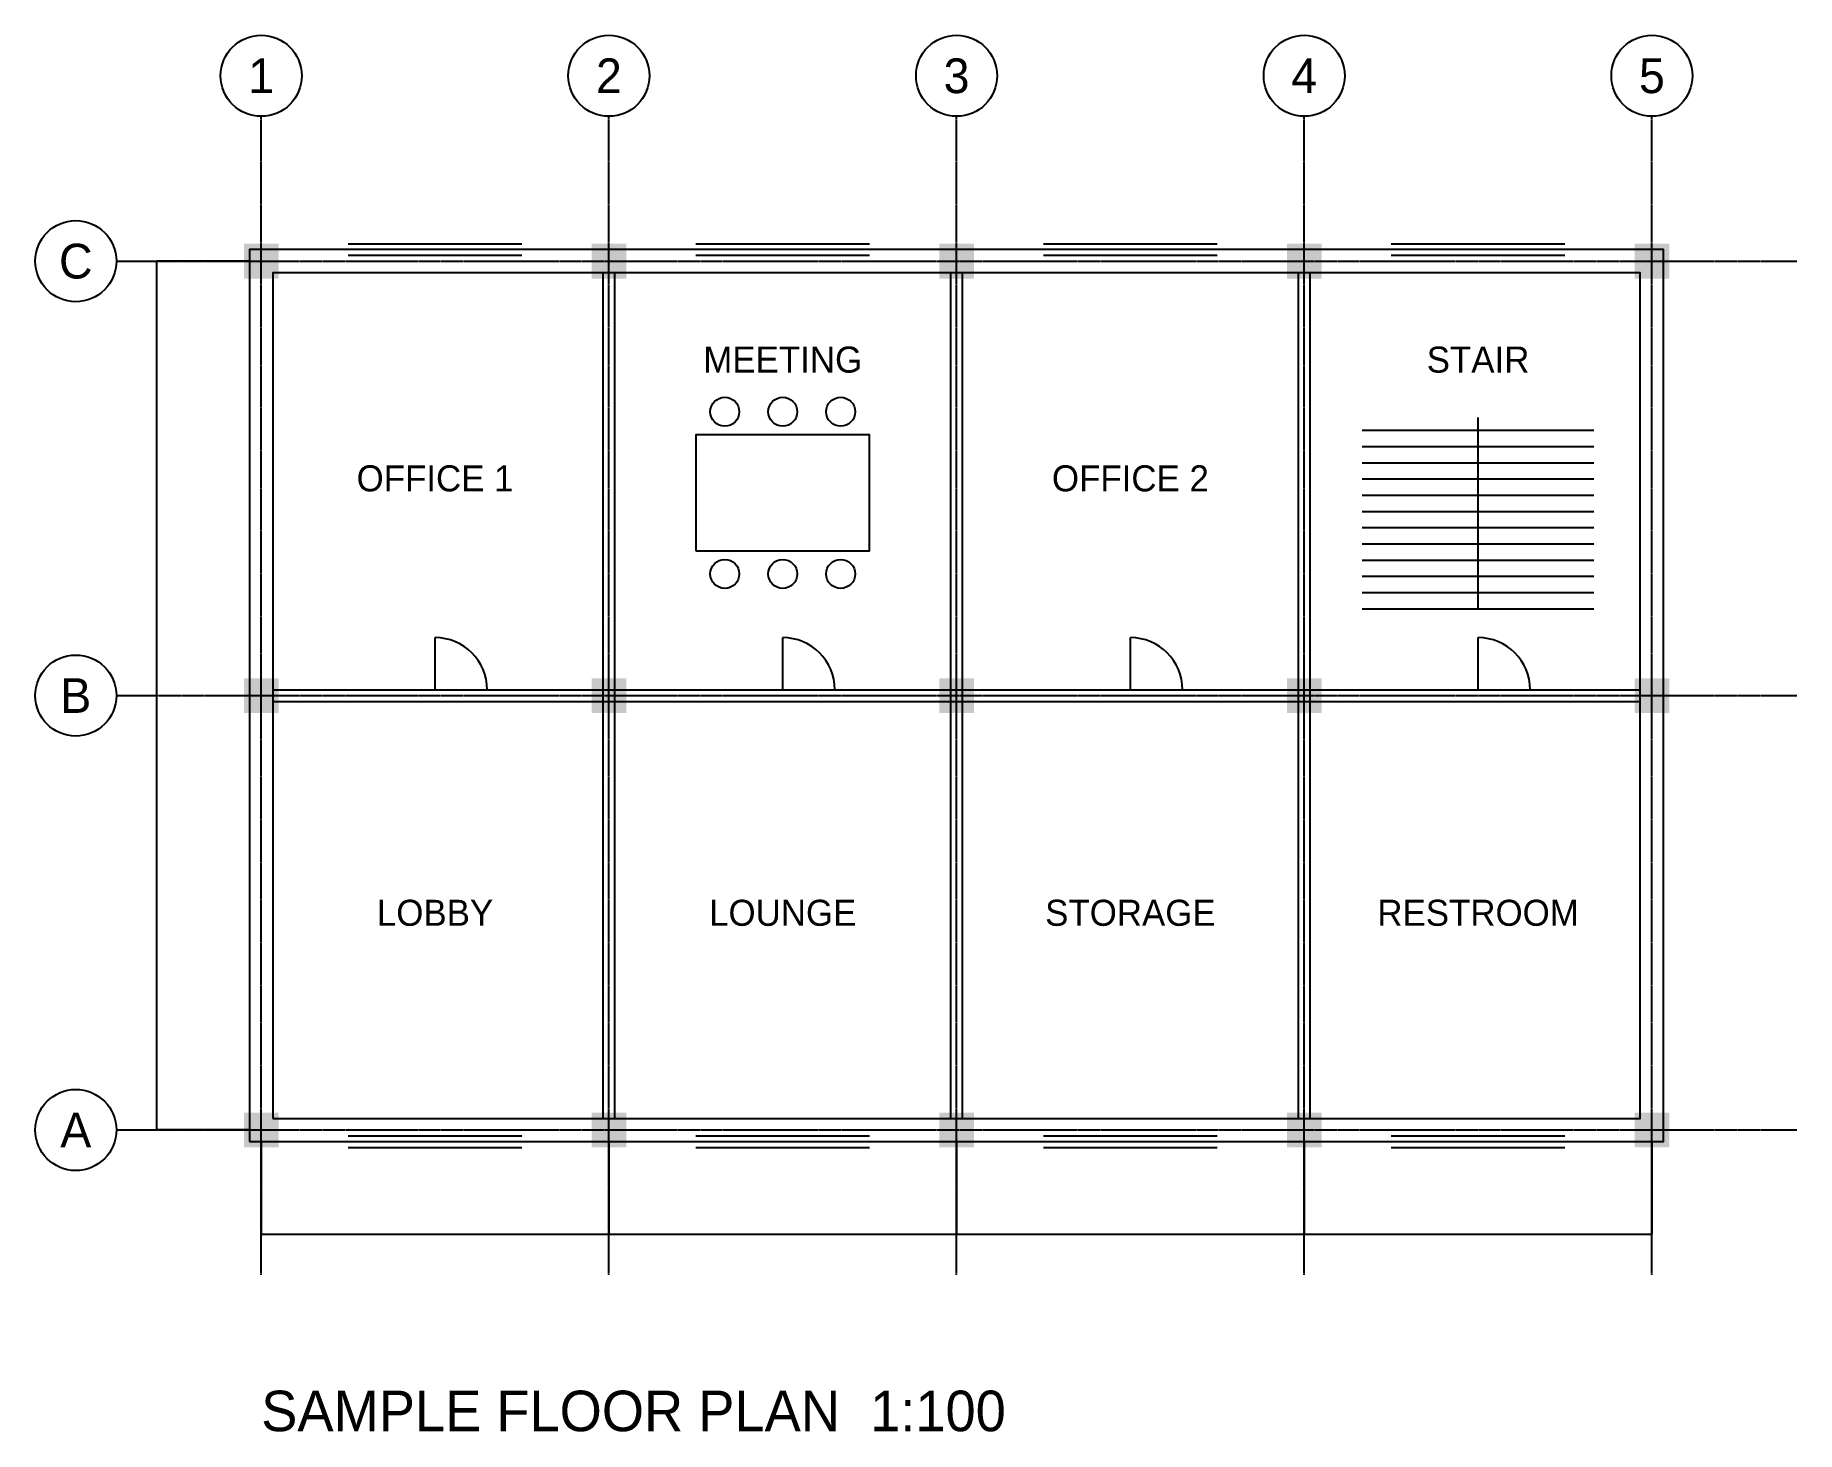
# Model space of a CAD drawing. Header units: millimetres. Extents: x -3900 to 26500, y -5210 to 18900.
import ezdxf
from ezdxf.enums import TextEntityAlignment as Align

# ---------------------------------------------------------------- set-up
doc = ezdxf.new("R2010")
doc.units = ezdxf.units.MM
doc.linetypes.add('CENTER', pattern=[5.08, 3.175, -0.635, 0.635, -0.635])
for name, color, linetype in [('A-DIMS', 2, 'Continuous'), ('A-DOOR', 3, 'Continuous'), ('A-FURN', 6, 'Continuous'), ('A-GRID', 8, 'Continuous'), ('A-STAIR', 5, 'Continuous'), ('A-TEXT', 7, 'Continuous'), ('A-WALL', 7, 'Continuous'), ('A-WIND', 4, 'Continuous')]:
    doc.layers.add(name, color=color, linetype=linetype)
doc.styles.add('OpenSansCondensed-Light', font='OpenSansCondensed-Light.ttf')
doc.dimstyles.new('EZDXF', dxfattribs={"dimtxt": 0.25, "dimasz": 0.175, "dimexe": 0.375, "dimexo": 0.125, "dimgap": 0.1, "dimtad": 1, "dimlfac": 100, "dimzin": 12, "dimdsep": 46, "dimtxsty": 'OpenSansCondensed-Light', "dimblk": 'ARCHTICK', "dimcen": 2.5, "dimazin": 3, "dimtfac": 0.5, "dimtmove": 2, "dimatfit": 3})

# ---------------------------------------------------------------- blocks, each defined once
blk = doc.blocks.new('_ARCHTICK')
at = {"color": 0, "linetype": 'BYBLOCK', "const_width": 0.15}
blk.add_lwpolyline([(-0.5, -0.5), (0.5, 0.5)], dxfattribs=at)

msp = doc.modelspace()

# ---------------------------------------------------------------- hatches: boundary and pattern name
at = {"layer": 'A-WALL'}
for points in [[(-300, 14700), (300, 14700), (300, 15300), (-300, 15300)], [(5700, 14700), (6300, 14700), (6300, 15300), (5700, 15300)], [(11700, 14700), (12300, 14700), (12300, 15300), (11700, 15300)], [(17700, 14700), (18300, 14700), (18300, 15300), (17700, 15300)], [(23700, 14700), (24300, 14700), (24300, 15300), (23700, 15300)], [(-300, 7200), (300, 7200), (300, 7800), (-300, 7800)], [(5700, 7200), (6300, 7200), (6300, 7800), (5700, 7800)], [(11700, 7200), (12300, 7200), (12300, 7800), (11700, 7800)], [(17700, 7200), (18300, 7200), (18300, 7800), (17700, 7800)], [(23700, 7200), (24300, 7200), (24300, 7800), (23700, 7800)], [(-300, -300), (300, -300), (300, 300), (-300, 300)], [(5700, -300), (6300, -300), (6300, 300), (5700, 300)], [(11700, -300), (12300, -300), (12300, 300), (11700, 300)], [(17700, -300), (18300, -300), (18300, 300), (17700, 300)], [(23700, -300), (24300, -300), (24300, 300), (23700, 300)]]:
    msp.add_hatch(color=7, dxfattribs=at).paths.add_polyline_path(points)

# ---------------------------------------------------------------- linework, layer by layer
at = {"layer": 'A-DOOR'}
for p, q in [((3000, 7600), (3000, 8500)), ((9000, 7600), (9000, 8500)), ((15000, 7600), (15000, 8500)), ((21000, 7600), (21000, 8500))]:
    msp.add_line(p, q, dxfattribs=at)
for centre in [(3000, 7600), (9000, 7600), (15000, 7600), (21000, 7600)]:
    msp.add_arc(centre, 900, 0, 90, dxfattribs=at)
at = {"layer": 'A-FURN'}
msp.add_lwpolyline([(7500, 10000), (10500, 10000), (10500, 12000), (7500, 12000)], close=True, dxfattribs=at)
for centre in [(8000, 12400), (9000, 12400), (10000, 12400), (8000, 9600), (9000, 9600), (10000, 9600)]:
    msp.add_circle(centre, 250, dxfattribs=at)
at = {"layer": 'A-GRID', "linetype": 'CENTER'}
for p, q in [((0, -2500), (0, 17500)), ((6000, -2500), (6000, 17500)), ((12000, -2500), (12000, 17500)), ((18000, -2500), (18000, 17500)), ((24000, -2500), (24000, 17500)), ((-2500, 15000), (26500, 15000)), ((-2500, 7500), (26500, 7500)), ((-2500, 0), (26500, 0))]:
    msp.add_line(p, q, dxfattribs=at)
at = {"layer": 'A-GRID'}
for centre in [(0, 18200), (6000, 18200), (12000, 18200), (18000, 18200), (24000, 18200), (-3200, 15000), (-3200, 7500), (-3200, 0)]:
    msp.add_circle(centre, 700, dxfattribs=at)
at = {"layer": 'A-STAIR'}
for p, q in [((21000, 9000), (21000, 12300)), ((19000, 12080), (23000, 12080)), ((19000, 11800), (23000, 11800)), ((19000, 11520), (23000, 11520)), ((19000, 11240), (23000, 11240)), ((19000, 10960), (23000, 10960)), ((19000, 10680), (23000, 10680)), ((19000, 10400), (23000, 10400)), ((19000, 10120), (23000, 10120)), ((19000, 9840), (23000, 9840)), ((19000, 9560), (23000, 9560)), ((19000, 9280), (23000, 9280)), ((19000, 9000), (23000, 9000))]:
    msp.add_line(p, q, dxfattribs=at)
at = {"layer": 'A-WALL'}
for p, q in [((5900, 200), (5900, 14800)), ((6100, 200), (6100, 14800)), ((11900, 200), (11900, 14800)), ((12100, 200), (12100, 14800)), ((17900, 200), (17900, 14800)), ((18100, 200), (18100, 14800)), ((200, 7600), (23800, 7600)), ((200, 7400), (23800, 7400))]:
    msp.add_line(p, q, dxfattribs=at)
for points in [[(-200, -200), (24200, -200), (24200, 15200), (-200, 15200)], [(200, 200), (23800, 200), (23800, 14800), (200, 14800)]]:
    msp.add_lwpolyline(points, close=True, dxfattribs=at)
at = {"layer": 'A-WIND'}
for p, q in [((1500, 15300), (4500, 15300)), ((7500, 15300), (10500, 15300)), ((13500, 15300), (16500, 15300)), ((19500, 15300), (22500, 15300)), ((1500, 15100), (4500, 15100)), ((7500, 15100), (10500, 15100)), ((13500, 15100), (16500, 15100)), ((19500, 15100), (22500, 15100)), ((1500, -100), (4500, -100)), ((1500, -300), (4500, -300)), ((7500, -100), (10500, -100)), ((7500, -300), (10500, -300)), ((13500, -100), (16500, -100)), ((13500, -300), (16500, -300)), ((19500, -100), (22500, -100)), ((19500, -300), (22500, -300))]:
    msp.add_line(p, q, dxfattribs=at)

# ---------------------------------------------------------------- texts
at = {"layer": 'A-GRID'}
for s, p in [('1', (0, 18200)), ('2', (6000, 18200)), ('3', (12000, 18200)), ('4', (18000, 18200)), ('5', (24000, 18200)), ('C', (-3200, 15000)), ('B', (-3200, 7500)), ('A', (-3200, 0))]:
    msp.add_text(s, height=600, dxfattribs=at).set_placement(p, align=Align.MIDDLE_CENTER)
at = {"layer": 'A-TEXT'}
for s, p in [('MEETING', (9000, 13300)), ('STAIR', (21000, 13300)), ('OFFICE 1', (3000, 11250)), ('OFFICE 2', (15000, 11250)), ('LOBBY', (3000, 3750)), ('LOUNGE', (9000, 3750)), ('STORAGE', (15000, 3750)), ('RESTROOM', (21000, 3750))]:
    msp.add_text(s, height=450, dxfattribs=at).set_placement(p, align=Align.MIDDLE_CENTER)
msp.add_text('SAMPLE FLOOR PLAN  1:100', height=700, dxfattribs=at).set_placement((0, -5200))

# ---------------------------------------------------------------- dimensions: what is measured, and where the dimension line sits
at = {"layer": 'A-DIMS'}
msp.add_linear_dim(base=(-1800, 0), p1=(-200, 0), p2=(-200, 15000), angle=90, dimstyle='EZDXF', dxfattribs=at).render()
for base, p1, p2 in [((0, -1800), (0, -200), (6000, -200)), ((6000, -1800), (6000, -200), (12000, -200)), ((12000, -1800), (12000, -200), (18000, -200)), ((18000, -1800), (18000, -200), (24000, -200))]:
    msp.add_linear_dim(base=base, p1=p1, p2=p2, dimstyle='EZDXF', dxfattribs=at).render()

doc.saveas('drawing.dxf')
